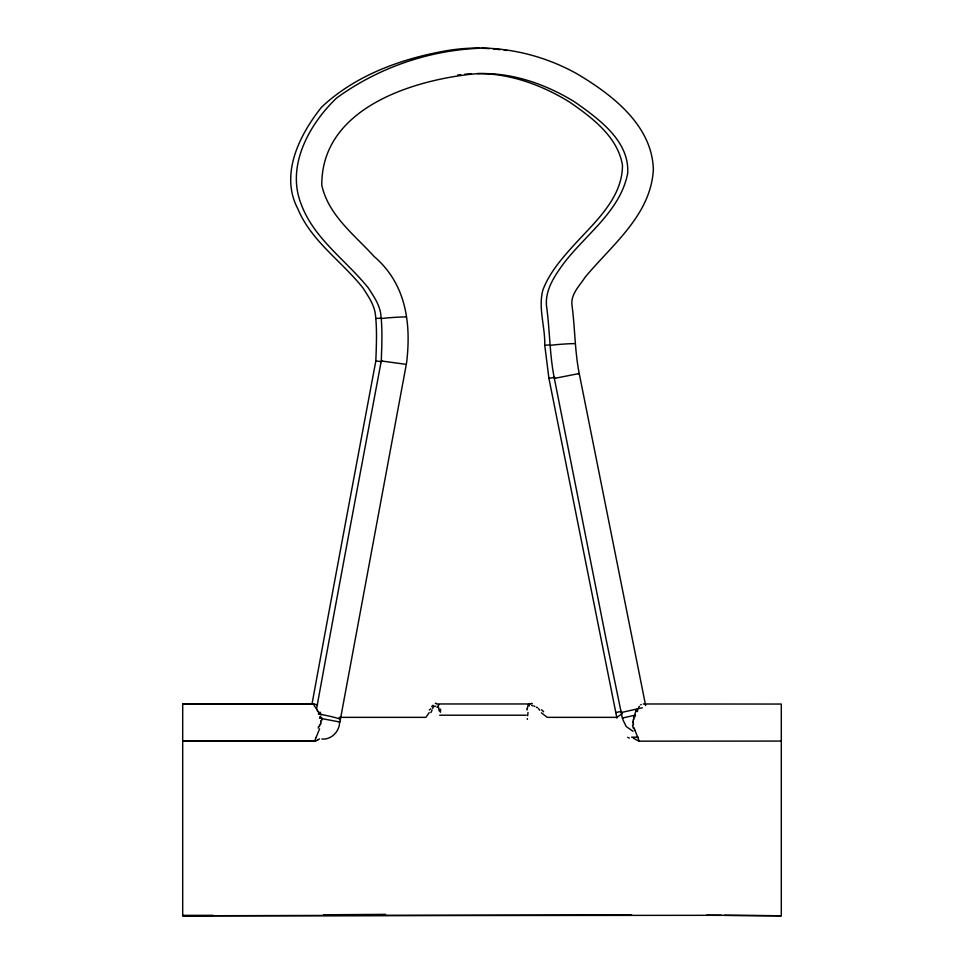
<?xml version="1.0" encoding="UTF-8"?>
<svg xmlns="http://www.w3.org/2000/svg" width="964" height="964" viewBox="0 0 964 964"><rect width="100%" height="100%" fill="white"/><g stroke="black" fill="none" stroke-linecap="round" stroke-linejoin="round"><path stroke-width="1.45" d="M314.842 740.641L315.481 741.135L318.024 739.762M406.483 363.633C411.471 323.615 406.181 283.958 374.177 256.545C354.427 234.806 328.495 215.442 321.795 185.233C321.265 108.534 411.845 80.157 474.18 73.903C509.582 71.372 544.66 83.531 574.532 101.81C598.114 118.476 629.95 140.901 627.648 173.592C619.671 213.309 582.642 236.216 560.662 267.606C552.348 279.355 544.323 293.152 546.805 308.143C549.878 331.508 549.661 355.246 554.348 378.406L606.368 640.554L622.346 718.06L623.214 717.963M320.831 723.024L320.614 724.542M314.854 740.545L316.156 737.388M633.336 719.385L633.179 720.542A5.917 5.519 -84 0 0 633.24 721.048M526.971 709.962L527.224 708.528M311.962 704.335C332.881 589.787 354.378 475.36 375.839 360.922C376.394 345.1 377.189 329.194 375.273 313.433C373.755 304.022 368.067 295.996 363.067 288.128C341.883 261.244 311.312 241.313 297.84 208.827C279.584 174.207 299.575 134.779 321.518 107.221C354.451 76.011 399.349 59.394 443.404 51.285C488.941 42.741 536.647 51.273 576.978 73.794C611.875 94.508 652.495 125.38 653.339 169.953C650.604 215.406 611.887 244.904 585.052 277.307C579.581 285.802 570.327 294.562 572.026 305.576C575.038 328.17 574.773 351.125 579.219 373.526L645.651 705.564M316.578 708.697C337.762 592.703 359.524 476.819 381.274 360.934C381.828 345.112 382.612 329.206 380.696 313.457C379.177 304.034 373.49 296.02 368.489 288.152C345.799 259.846 313.216 238.361 300.696 202.898C286.453 165.109 309.552 123.838 336.581 98.051C377.924 67.914 428.402 50.357 479.542 48.26M339.027 721.964L339.894 722.036L406.326 364.259M633.565 718.108L634.119 716.011M339.557 723.361C338.858 732.194 330.845 739.918 321.819 739.039M431.993 706.022L431.812 706.684M319.578 728.832L316.204 737.291M634.854 713.987L635.927 711.48M639.156 741.003L634.927 730.218M429.209 712.649L425.871 717.349L339.183 717.349M636.614 710.191L637.638 708.636M638.554 707.395L639.409 706.287M622.274 713.553L616.936 717.349L547.215 717.349L541.382 712.818M318.144 739.701L319.458 738.906M622.346 718.06L634.758 715.228M578.34 373.779L579.219 373.526L554.348 378.406L555.216 378.31M615.731 712.589L621.334 711.372M642.301 707.805L621.153 712.553L622.021 712.444M616.924 718.108L548.926 378.394L554.553 377.286M529.188 703.985L530.598 704.166M457.707 75.011L460.684 74.626M574.568 343.666C572.014 343.389 553.758 344.666 551.059 345.305M405.639 316.999C403.085 316.71 384.817 317.879 382.13 318.518M464.793 74.204L471.167 73.722M477.228 73.541C509.811 73.264 541.587 84.965 569.109 101.762C591.462 117.174 617.876 136.635 622.467 165.326C622.419 198.668 594.173 222.636 573.664 245.434C561.53 258.81 549.311 272.957 542.853 290.092C538.045 308.203 545.263 326.917 544.756 345.269L550.48 344.871M375.815 318.469L381.539 318.096M436.451 703.961L529.501 703.961M385.588 914.354L323.711 914.8M212.923 915.318L182.702 915.354M317.542 704.925L313.794 703.961L182.702 704.057L182.702 915.776L721.434 915.306M182.702 915.776L631.649 914.932M182.702 704.057L313.794 703.961L314.228 705.732M439.692 715.204L526.308 715.204M631.541 737.171L638.228 737.171M781.298 741.075L638.819 741.159L633.312 738.135M315.035 741.147L182.702 741.075L315.409 741.147M643.289 703.973L781.298 704.057L781.298 915.776L706.479 915.21M724.434 915.318L781.298 915.776M481.602 48.212L489.218 48.586M493.544 48.959L500.28 49.646M405.374 364.247L381.395 360.982L382.238 361.151M375.936 360.934L381.262 361.645M504.076 50.128L506.534 50.514M319.566 718.156L339.894 722.036M633.011 731.315L626.178 726.482L622.732 719.349M533.887 705.877L534.875 706.576M314.481 706.07L317.469 710.227M318.036 711.263L319.072 713.613M634.637 729.326L634.192 727.832M320.229 716.963L320.458 717.963M438.475 707.082L439.186 710.95M633.517 724.916L633.228 722.916M548.926 378.394L544.756 345.269M318.397 714.107A12.677 0.928 12.3 0 1 333.713 717.192A12.677 0.928 12.3 0 1 339.943 719.638M529.176 706.058A19.991 4.157 79 0 1 529.32 705.455M531.586 705.286A22.389 3.796 43.5 0 1 532.706 705.877M531.068 703.431A16.352 3.663 50.9 0 1 532.381 703.66M537.563 707.66A11.905 1.579 29 0 1 537.02 707.299M536.743 707.54A9.556 3.458 19.1 0 1 536.466 707.359M539.768 710.215A13.086 2.651 44.5 0 1 538.49 708.685M543.636 711.745A20.473 7.82 37.9 0 1 541.563 709.733M432.089 709.914A16.34 8.712 -46.6 0 1 430.872 712.625M433.041 705.19A11.399 3.47 -55.1 0 1 432.752 708.407M429.281 709.998A16.292 2.024 -42.1 0 1 430.8 708.817M435.282 703.25A22.558 4.471 -47.9 0 1 436.246 703.491M433.306 706.588A27.643 4.218 -40.4 0 1 434.258 706.118M434.993 706.564A25.582 5.157 -54.1 0 1 435.752 706.07M437.09 707.588A12.556 2.687 -75.5 0 1 438.873 704.901M627.709 737.327A27.727 5.856 17.8 0 1 629.323 738.087M440.428 709.227A20.919 3.856 89.1 0 1 440.717 710.986M527.332 719.409A20.883 1.181 -85.7 0 1 527.392 718.626M527.669 715.722A29.715 7.049 89.3 0 1 528.019 712.456M527.26 708.709A12.291 2.109 -87.1 0 1 528.621 704.286M439.897 709.227A27.836 8.11 -87.3 0 1 440.379 712.276M640.686 704.792A8.556 0.831 -42.6 0 1 641.205 704.6M637.276 711.528A19.401 3.049 -59.9 0 1 637.782 710.805M637.662 709.046A23.293 7.483 -67.3 0 1 637.891 708.709M636.397 710.564A20.798 17.641 52.2 0 1 636.614 710.191M635.65 711.287A21.124 17.786 55.2 0 1 636.156 710.384M634.89 716.855A19.388 8.049 -80.1 0 1 635.517 715.011M633.842 719.542A12.773 5.206 -82.3 0 1 634.047 718.373M632.986 722.952A14.906 13.291 -85.7 0 1 632.878 721.554M633.288 728.194A29.703 26.209 -85.8 0 1 632.541 725.181M634.613 730.423A36.644 23.594 83.1 0 1 634.324 729.519M318.662 726.302A34.355 25.281 -86.2 0 1 318.18 728.157M319.891 724.362A28.137 23.618 88.9 0 1 319.433 726.627M320.831 721.277A14.556 12.628 86.5 0 1 320.723 723.012M320.831 720.735A6.278 5.88 84.4 0 1 320.843 721.144M321.566 717.349A13.159 7.531 83.4 0 1 322.084 720.132M320.181 716.276A11.279 7.616 88.9 0 1 320.361 716.891M319.988 712.059A19.943 10.315 83.4 0 1 321.145 714.758M317.228 710.42A20.919 17.219 -62.4 0 1 317.746 711.468"/></g></svg>
